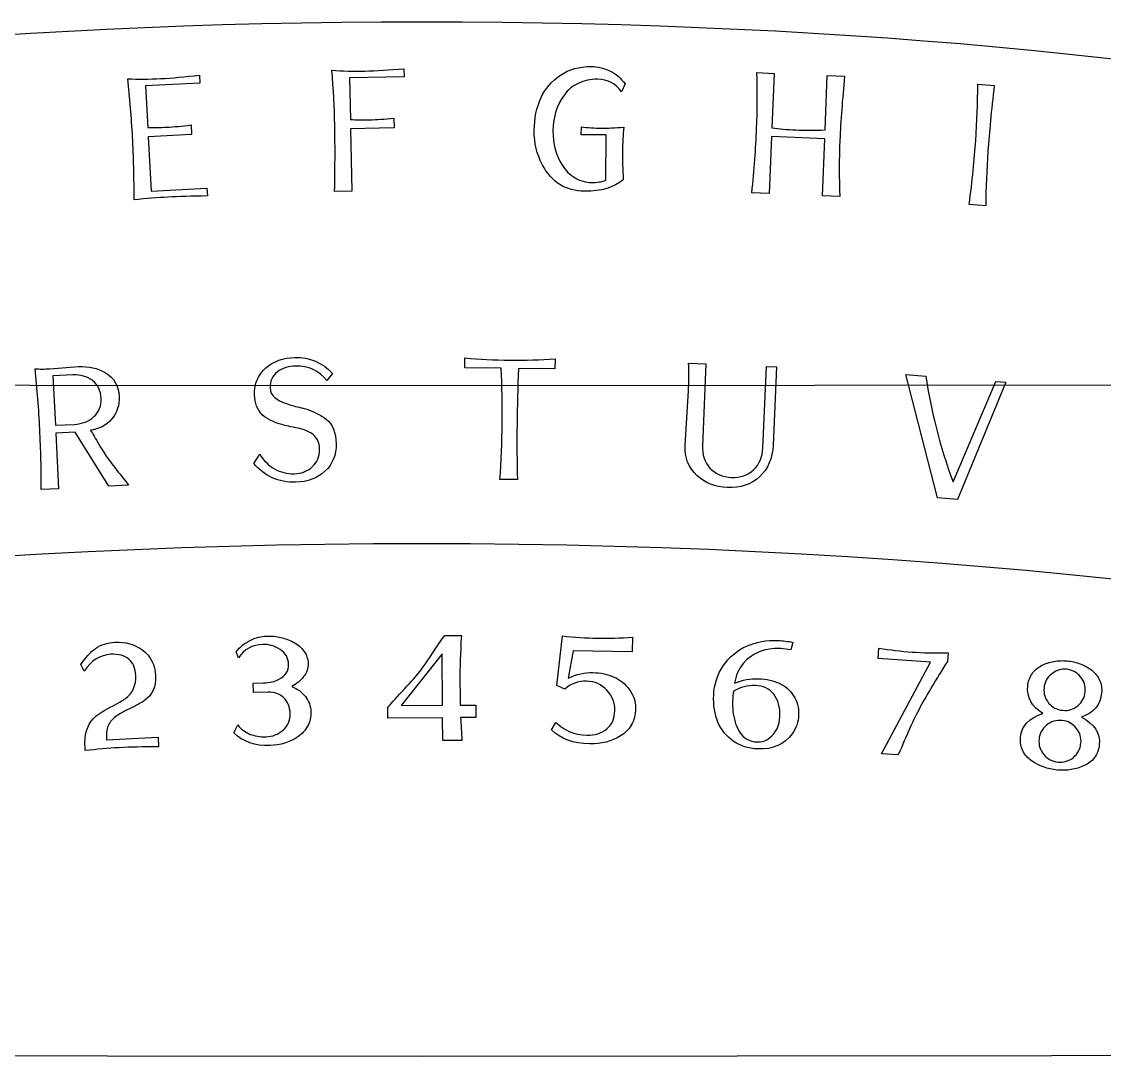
# Model space of a CAD drawing. Extents: x -16 to 298, y 21 to 171.
# Drawn here: x 107.9 to 197.7, y 21.1 to 106.9 of the extents above; entities that cross this region are included whole.
import ezdxf

# ---------------------------------------------------------------- set-up
doc = ezdxf.new("R2010")
doc.units = 0
doc.layers.add('Layer_1', color=7, linetype='CONTINUOUS')

msp = doc.modelspace()

# ---------------------------------------------------------------- linework, layer by layer
at = {"layer": 'Layer_1', "color": 7}
for points in [[(122.648035, 102.437173), (122.682935, 101.776633), (118.166525, 101.537723), (118.349095, 98.086433)], [(139.582885, 102.964413), (139.597485, 102.303123), (135.075865, 102.203423), (135.152065, 98.748143)], [(168.846835, 102.639323), (170.284285, 102.580023), (170.098255, 98.069413)], [(174.501475, 97.887843), (174.687515, 102.398463), (176.124965, 102.339163)], [(157.916605, 101.698553), (157.612855, 101.039663)], [(187.157825, 101.679773), (188.526935, 101.582973)], [(138.755585, 98.852393), (138.772885, 98.067103), (135.168815, 97.987603), (135.282905, 92.812943), (133.844575, 92.781243)], [(121.947695, 98.301633), (121.989195, 97.517243), (118.389275, 97.326813), (118.627745, 92.818663), (123.259795, 93.063633)], [(156.334725, 93.708133), (156.366925, 97.470043), (154.291675, 97.487743), (154.297675, 98.149183)], [(175.713695, 92.367843), (174.276245, 92.427143), (174.471135, 97.152553), (170.067915, 97.334153), (169.873025, 92.608743), (168.435575, 92.668043)], [(123.259795, 93.063633), (123.294295, 92.411353)], [(187.821575, 91.603313), (186.452465, 91.700113)], [(110.231594, 78.077612), (112.598554, 78.256192)], [(147.650024, 78.117202), (144.640564, 78.149202), (144.649564, 78.975972)], [(152.115344, 78.896582), (152.106344, 78.069802), (149.088604, 78.101902)], [(163.191374, 78.544972), (164.628774, 78.484372), (164.342744, 71.702192)], [(169.348844, 71.491072), (169.634864, 78.273252), (170.469214, 78.238052), (170.195384, 71.744992)], [(112.153284, 77.571182), (110.485264, 77.486182), (110.693994, 73.390452), (112.271184, 73.470822)], [(133.669934, 77.695562), (133.193724, 77.099052)], [(188.654084, 77.032712), (189.494994, 76.968412), (185.484534, 67.241142), (183.819204, 67.368392), (181.209574, 77.601522), (182.866654, 77.474902)], [(271.1695, 76.77877), (141.11143, 76.66122), (11.053121, 76.76295)], [(185.115354, 68.703922), (188.654084, 77.032712)], [(162.896034, 71.738352), (163.176774, 76.236702)], [(116.767094, 68.426252), (115.123844, 68.342552), (112.337874, 72.811942), (110.727664, 72.729842), (110.962064, 68.130412), (109.525254, 68.057212)], [(127.151014, 70.232222), (127.640504, 70.994382)], [(148.990724, 68.891612), (147.552134, 68.906912)], [(142.976905, 55.955834), (144.349405, 55.963834)], [(152.919545, 51.511974), (152.255215, 51.821474), (152.733305, 55.922944)], [(158.544955, 55.819634), (158.523555, 54.612664), (153.613005, 54.699964), (153.208855, 52.433024)], [(171.832175, 55.389994), (171.657055, 54.768424)], [(180.575205, 46.060044), (179.172735, 46.153744), (183.243935, 53.753994), (178.912775, 54.043454), (178.971175, 54.917934)], [(125.887245, 54.100564), (125.690115, 54.615894)], [(184.696575, 54.535334), (184.646975, 53.792844)], [(113.091505, 52.999924), (112.805775, 53.547804)], [(128.344685, 51.261154), (127.121525, 51.225154), (127.098725, 52.002024), (127.958245, 52.027324)], [(144.400315, 47.257224), (142.804575, 47.248224), (142.793475, 49.133344), (138.246025, 49.106644), (138.241025, 49.999604)], [(144.259275, 50.183714), (145.540735, 50.190544)], [(145.540735, 50.190544), (145.546735, 49.157034), (144.289985, 49.150034)], [(125.499415, 47.877054), (125.810805, 48.539684)], [(151.817435, 48.124514), (152.184175, 48.754744)], [(114.933305, 47.309984), (119.201975, 47.536364), (119.244475, 46.735474)], [(113.167595, 46.413204), (113.153995, 46.669154)], [(297.72324, 21.22405), (141.11143, 21.0585), (-15.500668, 21.20177)]]:
    msp.add_lwpolyline(points, dxfattribs=at)
for points in [[(139.582875, 102.964403)], [(175.713735, 92.367883)], [(187.821575, 91.603313)], [(152.115354, 78.896602)], [(110.231594, 78.077582)], [(162.896044, 71.738352)], [(115.294205, 54.400114)], [(139.372745, 50.154344), (142.787465, 50.174344), (142.762365, 54.448944)], [(184.696555, 54.535284)], [(130.291305, 51.731954)], [(170.721025, 51.994134)], [(194.198565, 49.754184)], [(170.754645, 49.253514)], [(197.237535, 46.904444)], [(193.814535, 45.463554)]]:
    msp.add_lwpolyline(points, close=True, dxfattribs=at)
for points in [[(11.053121, 76.76295), (11.294453, 93.399641), (69.432069, 106.857924), (141.07738, 106.86228)], [(141.07738, 106.86228), (212.722684, 106.866636), (270.890639, 93.415427), (271.1695, 76.77877)], [(119.417965, 102.142113), (120.364731, 102.19218), (121.441421, 102.290533), (122.648035, 102.437173)], [(133.854875, 98.314263), (133.822541, 99.780136), (133.745228, 101.286373), (133.622935, 102.832973)], [(133.622935, 102.832973), (134.489955, 102.769373), (135.397395, 102.74804), (136.345255, 102.768973)], [(136.345255, 102.768973), (137.293115, 102.789906), (138.372321, 102.85505), (139.582875, 102.964403)], [(150.944545, 100.534393), (151.304051, 101.319586), (151.844151, 101.95165), (152.564845, 102.430583)], [(152.564845, 102.430583), (153.291105, 102.914976), (154.139288, 103.153026), (155.109395, 103.144733)], [(155.109395, 103.144733), (155.671615, 103.140066), (156.199725, 103.01428), (156.693725, 102.767373)], [(156.693725, 102.767373), (157.193238, 102.520566), (157.600865, 102.164293), (157.916605, 101.698553)], [(168.828135, 97.972843), (168.894268, 99.575516), (168.900501, 101.13101), (168.846835, 102.639323)], [(176.124965, 102.339163), (175.929578, 100.41081), (175.798835, 98.645296), (175.732735, 97.042623)], [(116.694965, 102.122213), (117.563531, 102.085346), (118.471198, 102.09198), (119.417965, 102.142113)], [(117.091705, 97.282963), (117.005225, 98.91779), (116.872978, 100.530873), (116.694965, 102.122213)], [(154.046905, 101.748163), (153.570898, 101.52071), (153.185108, 101.207046), (152.889535, 100.807173)], [(155.637385, 102.090113), (155.053118, 102.09478), (154.522958, 101.980796), (154.046905, 101.748163)], [(157.612855, 101.039663), (157.144715, 101.73271), (156.486225, 102.08286), (155.637385, 102.090113)], [(186.994005, 97.016443), (187.104371, 98.577996), (187.158978, 100.13244), (187.157825, 101.679773)], [(188.526935, 101.582973), (188.285395, 99.49468), (188.110021, 97.678003), (188.000815, 96.132943)], [(150.392155, 97.818773), (150.400888, 98.843993), (150.585018, 99.7492), (150.944545, 100.534393)], [(152.889535, 100.807173), (152.270688, 99.99112), (151.956248, 98.99607), (151.946215, 97.822023)], [(135.152065, 98.748143), (135.648885, 98.720476), (136.181101, 98.71291), (136.748715, 98.725443)], [(136.748715, 98.725443), (137.316328, 98.737976), (137.985285, 98.780293), (138.755585, 98.852393)], [(118.349095, 98.086433), (118.846535, 98.0741), (119.378735, 98.082933), (119.945695, 98.112933)], [(119.945695, 98.112933), (120.512655, 98.142933), (121.179988, 98.205833), (121.947695, 98.301633)], [(133.844575, 92.781243), (133.883641, 95.009556), (133.887075, 96.853896), (133.854875, 98.314263)], [(154.297675, 98.149183), (154.848261, 98.072816), (155.393638, 98.032323), (155.933805, 98.027703)], [(155.933805, 98.027703), (156.473978, 98.023036), (157.102648, 98.053503), (157.819815, 98.119103)], [(157.819815, 98.119103), (157.748208, 97.480283), (157.709388, 96.80811), (157.703355, 96.102583)], [(168.435575, 92.668043), (168.631181, 94.601903), (168.762035, 96.37017), (168.828135, 97.972843)], [(170.098255, 98.069413), (170.695841, 97.97856), (171.352621, 97.91837), (172.068595, 97.888843)], [(172.068595, 97.888843), (172.790075, 97.85911), (173.601035, 97.858776), (174.501475, 97.887843)], [(117.225625, 92.090343), (117.222291, 93.92277), (117.177651, 95.653643), (117.091705, 97.282963)], [(151.054515, 95.018343), (150.604228, 95.865583), (150.383441, 96.79906), (150.392155, 97.818773)], [(151.946215, 97.822023), (151.936948, 96.741683), (152.198815, 95.77754), (152.731815, 94.929593)], [(175.732735, 97.042623), (175.666601, 95.43995), (175.660268, 93.881703), (175.713735, 92.367883)], [(186.452465, 91.700113), (186.703118, 93.682773), (186.883631, 95.454883), (186.994005, 97.016443)], [(157.703355, 96.102583), (157.697355, 95.402563), (157.721021, 94.622363), (157.774355, 93.761983)], [(188.000815, 96.132943), (187.892001, 94.593376), (187.832255, 93.0835), (187.821575, 91.603313)], [(154.582725, 92.797033), (153.006305, 92.8105), (151.830235, 93.550936), (151.054515, 95.018343)], [(152.731815, 94.929593), (152.992855, 94.513933), (153.340015, 94.17747), (153.773295, 93.920203)], [(153.773295, 93.920203), (154.206568, 93.66293), (154.657465, 93.53229), (155.125985, 93.528283)], [(157.774355, 93.761983), (157.002541, 93.107096), (155.938665, 92.785446), (154.582725, 92.797033)], [(155.125985, 93.528283), (155.600011, 93.524283), (156.002925, 93.584233), (156.334725, 93.708133)], [(120.028975, 92.313153), (119.153761, 92.26682), (118.219311, 92.19255), (117.225625, 92.090343)], [(123.294295, 92.411353), (121.992621, 92.392153), (120.904181, 92.35942), (120.028975, 92.313153)], [(128.136784, 78.149252), (128.781891, 78.707732), (129.583907, 78.996385), (130.542834, 79.015212)], [(130.542834, 79.015212), (131.771807, 79.039345), (132.814174, 78.599462), (133.669934, 77.695562)], [(112.598554, 78.256192), (113.446321, 78.299392), (114.197264, 78.130688), (114.851384, 77.750082)], [(127.204984, 75.906372), (127.186584, 76.843258), (127.497184, 77.590885), (128.136784, 78.149252)], [(130.606394, 78.305262), (130.016707, 78.293662), (129.512717, 78.129395), (129.094424, 77.812462)], [(133.193724, 77.099052), (132.543497, 77.924292), (131.681054, 78.326362), (130.606394, 78.305262)], [(144.649564, 78.975972), (145.844637, 78.869558), (147.084304, 78.809525), (148.368564, 78.795872)], [(147.733824, 73.551992), (147.750491, 75.117352), (147.722557, 76.639088), (147.650024, 78.117202)], [(148.368564, 78.795872), (149.652824, 78.782205), (150.901754, 78.815782), (152.115354, 78.896602)], [(149.088604, 78.101902), (149.022137, 76.515015), (148.980811, 74.960938), (148.964624, 73.439672)], [(163.176774, 76.236702), (163.209774, 77.018735), (163.214641, 77.788158), (163.191374, 78.544972)], [(109.014794, 78.073582), (109.358067, 78.052448), (109.763667, 78.053782), (110.231594, 78.077582)], [(109.402774, 73.059742), (109.317207, 74.738768), (109.187881, 76.410048), (109.014794, 78.073582)], [(113.766924, 77.098722), (113.318731, 77.445675), (112.780851, 77.603162), (112.153284, 77.571182)], [(114.851384, 77.750082), (115.557011, 77.333455), (115.932547, 76.679238), (115.977994, 75.787432)], [(129.094424, 77.812462), (128.681531, 77.501122), (128.480657, 77.061632), (128.491804, 76.493992)], [(182.866654, 77.474902), (183.265521, 74.591862), (184.015087, 71.668202), (185.115354, 68.703922)], [(114.486754, 75.645202), (114.454754, 76.272768), (114.214811, 76.757275), (113.766924, 77.098722)], [(128.491804, 76.493992), (128.498471, 76.163325), (128.627774, 75.895718), (128.879714, 75.691172)], [(113.886234, 74.107822), (114.318567, 74.505168), (114.518741, 75.017628), (114.486754, 75.645202)], [(115.977994, 75.787432), (116.014727, 75.066272), (115.806684, 74.437505), (115.353864, 73.901132)], [(127.849184, 74.265062), (127.433137, 74.675895), (127.218404, 75.222998), (127.204984, 75.906372)], [(128.879714, 75.691172), (129.137341, 75.486725), (129.396584, 75.340202), (129.657444, 75.251602)], [(129.657444, 75.251602), (129.918304, 75.162995), (130.112544, 75.097892), (130.240164, 75.056292)], [(130.240164, 75.056292), (130.373184, 75.020292), (130.539437, 74.976695), (130.738924, 74.925502)], [(130.738924, 74.925502), (130.938297, 74.879768), (131.165494, 74.820828), (131.420514, 74.748682)], [(131.420514, 74.748682), (131.681054, 74.676615), (131.961531, 74.571858), (132.261944, 74.434412)], [(112.271184, 73.470822), (112.920771, 73.503955), (113.459121, 73.716288), (113.886234, 74.107822)], [(115.353864, 73.901132), (114.900737, 73.370265), (114.317471, 73.064575), (113.604064, 72.984062)], [(128.553154, 73.790962), (128.269274, 73.928735), (128.034617, 74.086768), (127.849184, 74.265062)], [(129.361514, 73.476042), (129.106487, 73.548222), (128.837034, 73.653195), (128.553154, 73.790962)], [(132.261944, 74.434412), (132.567757, 74.302585), (132.857904, 74.126345), (133.132384, 73.905692)], [(133.132384, 73.905692), (133.675724, 73.469792), (133.956487, 72.788912), (133.974674, 71.863052)], [(109.525254, 68.057212), (109.529254, 69.713205), (109.488427, 71.380715), (109.402774, 73.059742)], [(113.604064, 72.984062), (113.699997, 72.834408), (113.904981, 72.494378), (114.219014, 71.963972)], [(130.624044, 73.194852), (130.042891, 73.310245), (129.622047, 73.403975), (129.361514, 73.476042)], [(132.024044, 72.651732), (131.671757, 72.903932), (131.205091, 73.084972), (130.624044, 73.194852)], [(147.552134, 68.906912), (147.656614, 70.438272), (147.717177, 71.986632), (147.733824, 73.551992)], [(148.964624, 73.439672), (148.948424, 71.918405), (148.957124, 70.402385), (148.990724, 68.891612)], [(114.219014, 71.963972), (114.538554, 71.433845), (114.796874, 71.022025), (114.993974, 70.728512)], [(132.594644, 71.389382), (132.583511, 71.957022), (132.393311, 72.377805), (132.024044, 72.651732)], [(133.974674, 71.863052), (133.992741, 70.942698), (133.682357, 70.184048), (133.043524, 69.587102)], [(127.640504, 70.994382), (127.959624, 70.465868), (128.364537, 70.060328), (128.855244, 69.777762)], [(131.994294, 69.955182), (132.405887, 70.332648), (132.606004, 70.810715), (132.594644, 71.389382)], [(163.882314, 69.222362), (163.181141, 69.864328), (162.852384, 70.702992), (162.896044, 71.738352)], [(164.342744, 71.702192), (164.311144, 70.953205), (164.516784, 70.334898), (164.959664, 69.847272)], [(168.569674, 69.695022), (169.057767, 70.148908), (169.317491, 70.747592), (169.348844, 71.491072)], [(170.195384, 71.744992), (170.149184, 70.649052), (169.775847, 69.776552), (169.075374, 69.127492)], [(114.993974, 70.728512), (115.190787, 70.440498), (115.495617, 70.036565), (115.908464, 69.516712)], [(130.630174, 68.671382), (129.180761, 68.642915), (128.021041, 69.163195), (127.151014, 70.232222)], [(115.908464, 69.516712), (116.326531, 69.002645), (116.612741, 68.639158), (116.767094, 68.426252)], [(128.855244, 69.777762), (129.345957, 69.495195), (129.888914, 69.359758), (130.484114, 69.371452)], [(130.484114, 69.371452), (131.084821, 69.383252), (131.588214, 69.577828), (131.994294, 69.955182)], [(133.043524, 69.587102), (132.404577, 68.995668), (131.600127, 68.690428), (130.630174, 68.671382)], [(166.397304, 68.222532), (165.389477, 68.265065), (164.551147, 68.598342), (163.882314, 69.222362)], [(164.959664, 69.847272), (165.408044, 69.359412), (166.001221, 69.099922), (166.739194, 69.068802)], [(169.075374, 69.127492), (168.374927, 68.478432), (167.482237, 68.176778), (166.397304, 68.222532)], [(166.739194, 69.068802), (167.477161, 69.037668), (168.087321, 69.246408), (168.569674, 69.695022)], [(-15.500668, 21.20177), (-15.210066, 44.632114), (54.797412, 63.586136), (141.07043, 63.59227)], [(141.07043, 63.59227), (227.343437, 63.598405), (297.387447, 44.654346), (297.72324, 21.22405)], [(126.837215, 55.551244), (127.304735, 55.780057), (127.753378, 55.900781), (128.183145, 55.913414)], [(128.183145, 55.913414), (128.612905, 55.926014), (129.013902, 55.885414), (129.386135, 55.791614)], [(129.386135, 55.791614), (129.763715, 55.703454), (130.120552, 55.570567), (130.456645, 55.392954)], [(141.902865, 54.403334), (142.361765, 55.106087), (142.719778, 55.623587), (142.976905, 55.955834)], [(144.349405, 55.963834), (144.264572, 54.452981), (144.224695, 53.264857), (144.229775, 52.399464)], [(152.733305, 55.922944), (153.712652, 55.811817), (154.673538, 55.747881), (155.615965, 55.731134)], [(155.615965, 55.731134), (156.563905, 55.714267), (157.540235, 55.743767), (158.544955, 55.819634)], [(112.805775, 53.547804), (113.172608, 54.124771), (113.579622, 54.568627), (114.026815, 54.879374)], [(114.026815, 54.879374), (114.473715, 55.195627), (115.008165, 55.370247), (115.630165, 55.403234)], [(115.630165, 55.403234), (116.510872, 55.449967), (117.278988, 55.225747), (117.934515, 54.730574)], [(125.690115, 54.615894), (125.992835, 55.010814), (126.375202, 55.322597), (126.837215, 55.551244)], [(127.922315, 55.219184), (126.996668, 55.191984), (126.318312, 54.819111), (125.887245, 54.100564)], [(129.316115, 54.796944), (128.855242, 55.092204), (128.390642, 55.232951), (127.922315, 55.219184)], [(130.030745, 53.560634), (130.015212, 54.089574), (129.777002, 54.501677), (129.316115, 54.796944)], [(130.456645, 55.392954), (130.792738, 55.215341), (131.072842, 54.972664), (131.296955, 54.664924)], [(166.056535, 53.440034), (166.545162, 54.169787), (167.185965, 54.713834), (167.978945, 55.072174)], [(170.842005, 54.868934), (169.487218, 54.925934), (168.440875, 54.512051), (167.702975, 53.627284)], [(167.978945, 55.072174), (168.771925, 55.430507), (169.655812, 55.589164), (170.630605, 55.548144)], [(170.630605, 55.548144), (171.005098, 55.532411), (171.405622, 55.479694), (171.832175, 55.389994)], [(171.657055, 54.768424), (171.367028, 54.824757), (171.095345, 54.858261), (170.842005, 54.868934)], [(178.971175, 54.917934), (179.888542, 54.757187), (180.803715, 54.646304), (181.716695, 54.585284)], [(115.294205, 54.400114), (114.402492, 54.352847), (113.668258, 53.886117), (113.091505, 52.999924)], [(116.772335, 54.006554), (116.414422, 54.302207), (115.921712, 54.433394), (115.294205, 54.400114)], [(117.358675, 52.630074), (117.325675, 53.252074), (117.130228, 53.710901), (116.772335, 54.006554)], [(117.934515, 54.730574), (118.595255, 54.241221), (118.949852, 53.539677), (118.998305, 52.625944)], [(131.296955, 54.664924), (131.521068, 54.357184), (131.638875, 54.007717), (131.650375, 53.616524)], [(140.771185, 52.809164), (141.066738, 53.169197), (141.443965, 53.700587), (141.902865, 54.403334)], [(181.716695, 54.585284), (182.635175, 54.523884), (183.628462, 54.507217), (184.696555, 54.535284)], [(193.456165, 53.809514), (193.822125, 53.874981), (194.194452, 53.890047), (194.573145, 53.854714)], [(194.573145, 53.854714), (194.951838, 53.819381), (195.314942, 53.735651), (195.662455, 53.603524)], [(129.190895, 52.303444), (129.766348, 52.612631), (130.046298, 53.031694), (130.030745, 53.560634)], [(131.650375, 53.616524), (131.661708, 53.230837), (131.537088, 52.874244), (131.276515, 52.546744)], [(165.268325, 51.031914), (165.305192, 51.907574), (165.567928, 52.710281), (166.056535, 53.440034)], [(167.702975, 53.627284), (167.331042, 53.179511), (167.098475, 52.634837), (167.005275, 51.993264)], [(184.646975, 53.792844), (183.691942, 52.315351), (182.942462, 51.061671), (182.398535, 50.031804)], [(191.657825, 52.781634), (191.868152, 53.077554), (192.130208, 53.304977), (192.443995, 53.463904)], [(192.443995, 53.463904), (192.758302, 53.628324), (193.095692, 53.743527), (193.456165, 53.809514)], [(194.516035, 53.154174), (194.049535, 53.197707), (193.633262, 53.067724), (193.267215, 52.764224)], [(195.679315, 52.538994), (195.375788, 52.905041), (194.988028, 53.110101), (194.516035, 53.154174)], [(195.662455, 53.603524), (196.015455, 53.470917), (196.331172, 53.294731), (196.609605, 53.074964)], [(196.609605, 53.074964), (196.888545, 52.860691), (197.103965, 52.588681), (197.255865, 52.258934)], [(116.482915, 50.720664), (117.109082, 51.195464), (117.401002, 51.831934), (117.358675, 52.630074)], [(118.998305, 52.625944), (119.046438, 51.717717), (118.730062, 51.021994), (118.049175, 50.538774)], [(127.958245, 52.027324), (128.465145, 52.042257), (128.876028, 52.134297), (129.190895, 52.303444)], [(131.276515, 52.546744), (131.021275, 52.224911), (130.692872, 51.953314), (130.291305, 51.731954)], [(139.440445, 51.321314), (140.032025, 51.958694), (140.475605, 52.454644), (140.771185, 52.809164)], [(144.229775, 52.399464), (144.235108, 51.539584), (144.244942, 50.801001), (144.259275, 50.183714)], [(154.717395, 52.166394), (154.033995, 52.178527), (153.434712, 51.960387), (152.919545, 51.511974)], [(153.208855, 52.433024), (153.909055, 52.745851), (154.587078, 52.896437), (155.242925, 52.884784)], [(156.416015, 51.425024), (155.967002, 51.907124), (155.400795, 52.154247), (154.717395, 52.166394)], [(155.242925, 52.884784), (155.898765, 52.873117), (156.486465, 52.749657), (157.006025, 52.514404)], [(157.006025, 52.514404), (157.531185, 52.284551), (157.960502, 51.935114), (158.293975, 51.466094)], [(167.005275, 51.993264), (167.651588, 52.275017), (168.310688, 52.401757), (168.982575, 52.373484)], [(168.982575, 52.373484), (169.654462, 52.345217), (170.233945, 52.218767), (170.721025, 51.994134)], [(191.297535, 51.768944), (191.333402, 52.153124), (191.453498, 52.490687), (191.657825, 52.781634)], [(193.267215, 52.764224), (192.901682, 52.466191), (192.696878, 52.081177), (192.652805, 51.609184)], [(196.069255, 51.290174), (196.113322, 51.762167), (195.983342, 52.178441), (195.679315, 52.538994)], [(197.255865, 52.258934), (197.408285, 51.934681), (197.466558, 51.580464), (197.430685, 51.196284)], [(129.624005, 50.794184), (129.283538, 51.120557), (128.857098, 51.276214), (128.344685, 51.261154)], [(130.291265, 51.731964), (130.754405, 51.547057), (131.129228, 51.271321), (131.415735, 50.904754)], [(138.241025, 49.999604), (138.454572, 50.243397), (138.854378, 50.683967), (139.440445, 51.321314)], [(157.072055, 49.718114), (157.083788, 50.379467), (156.865108, 50.948437), (156.416015, 51.425024)], [(158.293975, 51.466094), (158.632962, 50.996974), (158.797508, 50.484094), (158.787615, 49.927454)], [(166.919605, 51.334824), (166.875872, 51.082877), (166.848105, 50.816471), (166.836305, 50.535604)], [(168.727255, 51.813214), (168.082902, 51.840347), (167.480352, 51.680884), (166.919605, 51.334824)], [(170.244235, 51.087334), (169.877268, 51.544141), (169.371608, 51.786101), (168.727255, 51.813214)], [(170.721025, 51.994134), (171.208105, 51.769501), (171.599218, 51.427534), (171.894365, 50.968234)], [(192.563045, 49.491694), (191.630712, 50.060387), (191.208875, 50.819471), (191.297535, 51.768944)], [(192.652805, 51.609184), (192.609272, 51.142677), (192.736512, 50.726657), (193.034525, 50.361124)], [(195.454855, 50.135134), (195.820902, 50.438654), (196.025702, 50.823667), (196.069255, 51.290174)], [(197.430685, 51.196284), (197.341005, 50.235837), (196.788672, 49.567714), (195.773685, 49.191914)], [(115.237295, 50.008784), (115.892488, 50.352644), (116.307695, 50.589937), (116.482915, 50.720664)], [(118.049175, 50.538774), (117.831082, 50.383687), (117.428612, 50.166387), (116.841765, 49.886874)], [(130.159245, 49.469884), (130.142912, 50.026371), (129.964498, 50.467804), (129.624005, 50.794184)], [(131.415735, 50.904754), (131.707748, 50.538354), (131.860558, 50.123744), (131.874165, 49.660924)], [(165.619855, 48.766174), (165.348888, 49.406521), (165.231712, 50.161767), (165.268325, 51.031914)], [(166.836305, 50.535604), (166.824505, 50.254731), (166.831738, 49.967541), (166.858005, 49.674034)], [(170.754625, 49.253514), (170.787092, 50.024527), (170.616962, 50.635801), (170.244235, 51.087334)], [(171.894365, 50.968234), (172.195245, 50.514214), (172.332938, 49.984304), (172.307445, 49.378504)], [(193.034525, 50.361124), (193.338558, 50.000571), (193.726572, 49.798257), (194.198565, 49.754184)], [(113.846615, 49.065644), (114.118248, 49.356044), (114.581808, 49.670424), (115.237295, 50.008784)], [(116.841765, 49.886874), (116.260425, 49.607647), (115.845655, 49.362094), (115.597455, 49.150214)], [(129.570495, 48.112544), (129.979195, 48.466457), (130.175445, 48.918904), (130.159245, 49.469884)], [(131.874165, 49.660924), (131.887632, 49.203611), (131.794932, 48.792807), (131.596065, 48.428514)], [(156.400205, 48.208454), (156.836452, 48.559054), (157.060402, 49.062274), (157.072055, 49.718114)], [(158.787615, 49.927454), (158.777815, 49.376327), (158.659265, 48.909827), (158.431965, 48.527954)], [(166.858005, 49.674034), (166.890005, 49.385801), (166.951955, 49.088031), (167.043855, 48.780724)], [(172.307445, 49.378504), (172.282178, 48.778211), (172.105725, 48.256001), (171.778085, 47.811874)], [(182.398535, 50.031804), (181.854975, 49.007437), (181.247198, 47.683517), (180.575205, 46.060044)], [(190.700995, 47.514774), (190.790682, 48.475221), (191.411365, 49.134194), (192.563045, 49.491694)], [(194.198565, 49.754184), (194.670558, 49.710117), (195.089322, 49.837101), (195.454855, 50.135134)], [(113.153995, 46.669154), (113.087528, 47.714414), (113.318402, 48.513244), (113.846615, 49.065644)], [(115.597455, 49.150214), (115.348968, 48.943841), (115.168575, 48.702441), (115.056275, 48.426014)], [(125.810805, 48.539684), (126.068625, 48.210877), (126.395805, 47.961311), (126.792345, 47.790984)], [(144.289985, 49.150034), (144.315518, 48.554861), (144.352295, 47.923924), (144.400315, 47.257224)], [(152.184175, 48.754744), (152.866648, 48.070024), (153.725945, 47.718461), (154.762065, 47.700054)], [(158.431965, 48.527954), (158.210172, 48.145987), (157.918148, 47.845204), (157.555895, 47.625604)], [(166.886595, 47.206714), (166.313308, 47.611514), (165.891062, 48.131334), (165.619855, 48.766174)], [(167.043855, 48.780724), (167.135748, 48.473424), (167.254045, 48.203631), (167.398745, 47.971344)], [(169.901295, 47.460524), (170.437982, 47.890337), (170.722432, 48.488001), (170.754645, 49.253514)], [(192.862335, 48.517064), (192.490802, 48.214051), (192.282742, 47.823804), (192.238155, 47.346324)], [(194.136625, 48.912944), (193.659145, 48.957544), (193.234382, 48.825584), (192.862335, 48.517064)], [(195.315595, 48.287994), (195.012582, 48.659527), (194.619592, 48.867844), (194.136625, 48.912944)], [(195.773685, 49.191914), (196.838245, 48.616407), (197.326195, 47.853917), (197.237535, 46.904444)], [(115.056275, 48.426014), (114.949188, 48.155374), (114.908198, 47.783364), (114.933305, 47.309984)], [(128.491455, 46.831774), (127.240735, 46.795041), (126.243388, 47.143467), (125.499415, 47.877054)], [(126.792345, 47.790984), (127.194398, 47.620824), (127.654382, 47.543357), (128.172295, 47.558584)], [(128.172295, 47.558584), (128.695728, 47.573984), (129.161795, 47.758637), (129.570495, 48.112544)], [(131.596065, 48.428514), (131.397058, 48.069734), (131.129832, 47.780637), (130.794385, 47.561224)], [(155.005465, 46.968014), (153.644178, 46.992214), (152.581502, 47.377714), (151.817435, 48.124514)], [(154.762065, 47.700054), (155.417912, 47.688387), (155.963958, 47.857854), (156.400205, 48.208454)], [(157.555895, 47.625604), (156.809062, 47.170271), (155.958918, 46.951074), (155.005465, 46.968014)], [(167.398745, 47.971344), (167.740438, 47.438364), (168.233462, 47.158314), (168.877815, 47.131194)], [(171.778085, 47.811874), (171.128072, 46.917881), (170.172482, 46.497421), (168.911315, 46.550494)], [(195.712235, 47.021934), (195.756835, 47.499414), (195.624622, 47.921434), (195.315595, 48.287994)], [(119.244475, 46.735474), (118.019282, 46.731474), (116.933305, 46.704241), (115.986545, 46.653774)], [(130.794385, 47.561224), (130.113112, 47.100031), (129.345468, 46.856881), (128.491455, 46.831774)], [(168.911315, 46.550494), (168.134788, 46.583161), (167.459882, 46.801901), (166.886595, 47.206714)], [(168.877815, 47.131194), (169.268835, 47.114727), (169.609995, 47.224504), (169.901295, 47.460524)], [(190.895895, 46.400414), (190.728042, 46.737187), (190.663075, 47.108641), (190.700995, 47.514774)], [(192.238155, 47.346324), (192.194088, 46.874331), (192.326302, 46.452314), (192.634795, 46.080274)], [(195.088055, 45.851194), (195.460102, 46.159694), (195.668162, 46.549941), (195.712235, 47.021934)], [(197.237535, 46.904424), (197.199602, 46.498291), (197.066992, 46.145287), (196.839705, 45.845414)], [(115.986545, 46.653774), (115.039785, 46.603574), (114.100135, 46.523384), (113.167595, 46.413204)], [(191.608025, 45.578244), (191.301132, 45.789591), (191.063755, 46.063647), (190.895895, 46.400414)], [(192.634795, 46.080274), (192.943808, 45.713714), (193.337055, 45.508141), (193.814535, 45.463554)], [(193.814535, 45.463554), (194.297508, 45.418487), (194.722015, 45.547701), (195.088055, 45.851194)], [(196.839705, 45.845414), (196.612405, 45.545547), (196.328395, 45.320174), (195.987675, 45.169294)], [(193.744805, 44.805734), (192.949005, 44.880041), (192.236745, 45.137544), (191.608025, 45.578244)], [(195.987675, 45.169294), (195.299208, 44.851587), (194.551585, 44.730401), (193.744805, 44.805734)]]:
    msp.add_open_spline(points, degree=3, dxfattribs=at)

doc.saveas('drawing.dxf')
